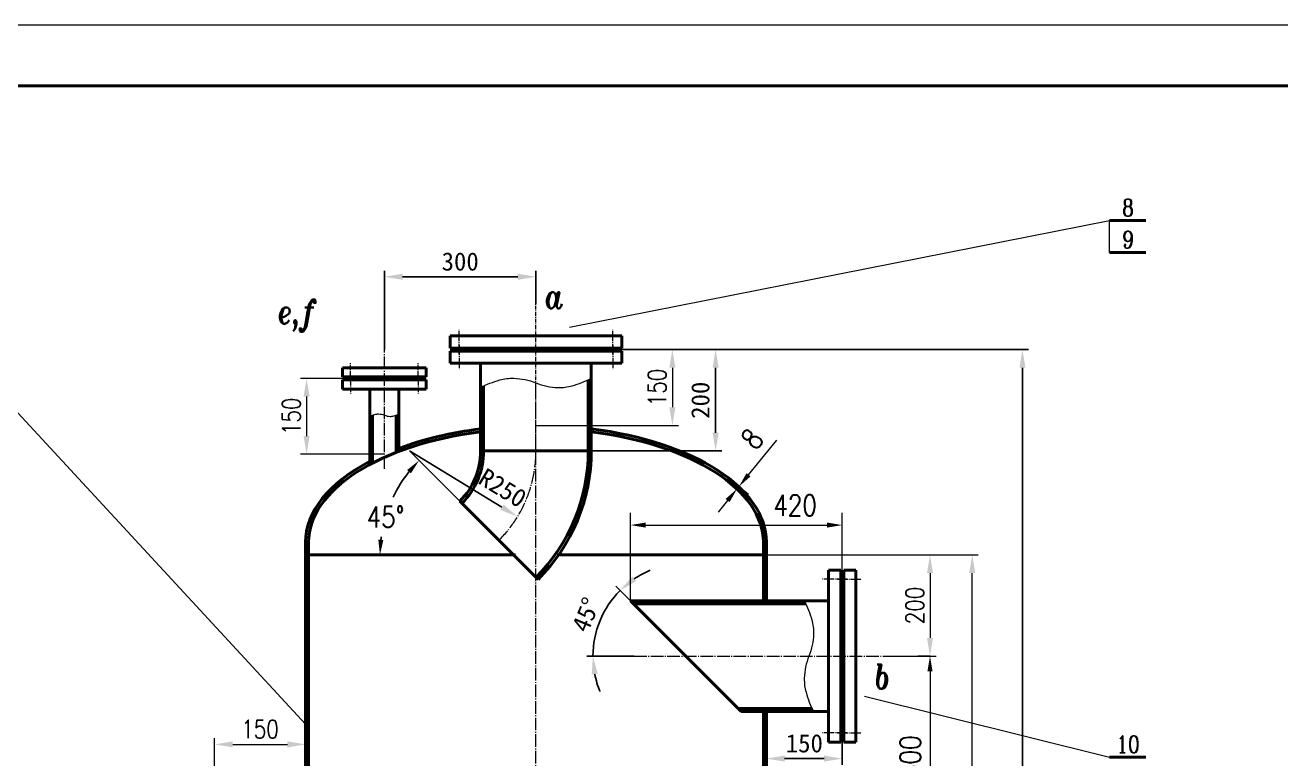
# Model space of a CAD drawing. Extents: x 588 to 10164, y -1551 to 4163.
# Drawn here: x 3787 to 6272, y 2713 to 4163 of the extents above; entities that cross this region are included whole.
import ezdxf
from ezdxf.enums import TextEntityAlignment as Align

# ---------------------------------------------------------------- set-up
doc = ezdxf.new("R2010")
doc.units = 0
doc.header["$LTSCALE"] = 10
doc.header["$PDMODE"] = 1
doc.linetypes.add('ZXX-L', pattern=[3.28, 2.5, -0.3, 0.18, -0.3])
doc.linetypes.add('ZXX-S', pattern=[1.27, 0.75, -0.2, 0.12, -0.2])
doc.layers.get('Defpoints').update_dxf_attribs({"linetype": 'CONTINUOUS'})
doc.layers.add('7标注层', color=4, linetype='CONTINUOUS')
for name, color, linetype, lineweight in [('A 粗实线', 1, 'CONTINUOUS', 40), ('B 细实线', 7, 'CONTINUOUS', 18), ('C 文 字', 2, 'CONTINUOUS', 20), ('D 短中心线', 3, 'ZXX-S', 18), ('E 长中心线', 3, 'ZXX-L', 18), ('J 标注尺寸', 2, 'CONTINUOUS', 18)]:
    doc.layers.add(name, color=color, linetype=linetype, lineweight=lineweight)
doc.styles.add('ITALICT', font='ITALICT.shx', dxfattribs={"width": 0.7})
doc.styles.add('ROMANC', font='romanc', dxfattribs={"width": 0.7, "height": 6})
doc.styles.get("Standard").update_dxf_attribs({"font": 'SIMFANG.TTF'})
doc.styles.add('TH_GBDIM', font='romans.shx', dxfattribs={"width": 0.8, "bigfont": 'gbcbig.shx'})
doc.dimstyles.new('MaRu', dxfattribs={"dimscale": 12, "dimtxt": 3.5, "dimasz": 2.5, "dimexe": 2, "dimexo": 0, "dimgap": 1.5, "dimtad": 1, "dimdec": 1, "dimzin": 0, "dimdsep": 46, "dimtxsty": 'TH_GBDIM', "dimcen": 2.5, "dimclrd": 130, "dimclre": 130, "dimclrt": 3, "dimadec": 0, "dimazin": 0, "dimtfac": 0.714286, "dimtdec": 1, "dimtmove": 0, "dimatfit": 3, "dimfxl": 0, "dimtolj": 1, "dimtzin": 0, "dimlwd": -1, "dimlwe": -1, "dimarcsym": 0})
doc.dimstyles.new('TH_GBDIM', dxfattribs={"dimscale": 12, "dimtxt": 3.5, "dimasz": 2.5, "dimexe": 2, "dimexo": 0, "dimgap": 1.5, "dimtad": 1, "dimdec": 1, "dimzin": 0, "dimdsep": 46, "dimtxsty": 'TH_GBDIM', "dimcen": 2.5, "dimclrd": 130, "dimclre": 130, "dimclrt": 3, "dimadec": 0, "dimazin": 0, "dimtfac": 0.714286, "dimtdec": 1, "dimtmove": 0, "dimatfit": 3, "dimfxl": 0, "dimtolj": 1, "dimtzin": 0, "dimlwd": -1, "dimlwe": -1, "dimarcsym": 0})
doc.dimstyles.new('通用标注4.0', dxfattribs={"dimscale": 12, "dimtxt": 3, "dimasz": 3, "dimexe": 1, "dimexo": 0, "dimgap": 1, "dimtad": 1, "dimdec": 0, "dimzin": 0, "dimdsep": 46, "dimtxsty": 'Standard', "dimcen": 0, "dimadec": 0, "dimazin": 0, "dimtfac": 0.375, "dimtdec": 0, "dimtmove": 2, "dimatfit": 3, "dimfxl": 0, "dimtzin": 0, "dimarcsym": 0})

# ---------------------------------------------------------------- blocks, each defined once
blk = doc.blocks.new('*D77')
at = {"layer": 'C 文 字', "color": 0, "lineweight": -2}
for p, q in [((4932.2, 3521.9), (5165.7, 3521.9)), ((5153.7, 3485.9), (5153.7, 3357.5)), ((4907.7, 3321.5), (5165.7, 3321.5))]:
    blk.add_line(p, q, dxfattribs=at)
at = {"layer": 'C 文 字', "color": 0}
for points in [[(5147.7, 3485.9), (5159.7, 3485.9), (5153.7, 3521.9)], [(5147.7, 3357.5), (5159.7, 3357.5), (5153.7, 3321.5)]]:
    blk.add_solid(points, dxfattribs=at)
at = {"layer": 'Defpoints', "color": 0}
for p in [(4932.2, 3521.9), (4907.7, 3321.5), (5153.7, 3321.5)]:
    blk.add_point(p, dxfattribs=at)
at = {"layer": 'C 文 字', "color": 0, "insert": (5123.7, 3421.7), "char_height": 36, "attachment_point": 5, "rotation": 90}
blk.add_mtext('200', dxfattribs=at)
blk = doc.blocks.new('*D78')
at = {"layer": 'C 文 字', "color": 0}
for p, q in [((4447.2, 3464.9), (4332.3, 3464.9)), ((4344.3, 3428.9), (4344.3, 3350.9)), ((4498.2, 3314.9), (4332.3, 3314.9))]:
    blk.add_line(p, q, dxfattribs=at)
for points in [[(4338.3, 3428.9), (4350.3, 3428.9), (4344.3, 3464.9)], [(4338.3, 3350.9), (4350.3, 3350.9), (4344.3, 3314.9)]]:
    blk.add_solid(points, dxfattribs=at)
at = {"layer": 'Defpoints', "color": 0}
for p in [(4447.2, 3464.9), (4344.3, 3314.9), (4498.2, 3314.9)]:
    blk.add_point(p, dxfattribs=at)
at = {"layer": 'C 文 字', "color": 0, "insert": (4314.3, 3389.9), "char_height": 36, "attachment_point": 5, "rotation": 90, "style": 'TH_GBDIM'}
blk.add_mtext('150', dxfattribs=at)
blk = doc.blocks.new('*D79')
at = {"layer": 'C 文 字', "color": 0, "lineweight": -2}
for p, q in [((4932.2, 3521.9), (5772.8, 3521.9)), ((5760.8, 3485.9), (5760.8, 1201.9)), ((5371, 1165.9), (5772.8, 1165.9))]:
    blk.add_line(p, q, dxfattribs=at)
at = {"layer": 'C 文 字', "color": 0}
for points in [[(5754.8, 3485.9), (5766.8, 3485.9), (5760.8, 3521.9)], [(5754.8, 1201.9), (5766.8, 1201.9), (5760.8, 1165.9)]]:
    blk.add_solid(points, dxfattribs=at)
at = {"layer": 'Defpoints', "color": 0}
for p in [(4932.2, 3521.9), (5371, 1165.9), (5760.8, 1165.9)]:
    blk.add_point(p, dxfattribs=at)
at = {"layer": 'C 文 字', "color": 0, "insert": (5730.7, 2343.9), "char_height": 36, "attachment_point": 5, "rotation": 90}
blk.add_mtext('2331 ', dxfattribs=at)
blk = doc.blocks.new('*D64')
at = {"layer": 'C 文 字', "color": 0}
for p, q in [((5248.2, 3115.9), (5673.5, 3115.9)), ((5661.5, 1626.9), (5661.5, 3079.9)), ((5248.2, 1590.9), (5673.5, 1590.9))]:
    blk.add_line(p, q, dxfattribs=at)
for points in [[(5655.5, 3079.9), (5667.5, 3079.9), (5661.5, 3115.9)], [(5655.5, 1626.9), (5667.5, 1626.9), (5661.5, 1590.9)]]:
    blk.add_solid(points, dxfattribs=at)
at = {"layer": 'Defpoints', "color": 0}
for p in [(5248.2, 3115.9), (5661.5, 3115.9), (5248.2, 1590.9)]:
    blk.add_point(p, dxfattribs=at)
at = {"layer": 'C 文 字', "color": 0, "insert": (5631.5, 2353.4), "char_height": 36, "attachment_point": 5, "rotation": 90, "style": 'TH_GBDIM'}
blk.add_mtext('1500', dxfattribs=at)
blk = doc.blocks.new('*D69')
at = {"layer": 'C 文 字', "color": 0}
for p, q in [((4162.2, 2610.9), (4162.2, 2753.3)), ((4198.2, 2741.3), (4306.2, 2741.3)), ((4342.2, 2709.2), (4342.2, 2753.3))]:
    blk.add_line(p, q, dxfattribs=at)
for points in [[(4198.2, 2747.3), (4198.2, 2735.3), (4162.2, 2741.3)], [(4306.2, 2747.3), (4306.2, 2735.3), (4342.2, 2741.3)]]:
    blk.add_solid(points, dxfattribs=at)
at = {"layer": 'Defpoints', "color": 0}
for p in [(4342.2, 2741.3), (4342.2, 2709.2), (4162.2, 2610.9)]:
    blk.add_point(p, dxfattribs=at)
at = {"layer": 'C 文 字', "color": 0, "insert": (4252.2, 2771.3), "char_height": 36, "attachment_point": 5, "style": 'TH_GBDIM'}
blk.add_mtext('150', dxfattribs=at)
blk = doc.blocks.new('*D71')
at = {"layer": 'C 文 字', "color": 0}
for p, q in [((5248.2, 3115.9), (5589.9, 3115.9)), ((5577.9, 3079.9), (5577.9, 2951.9)), ((5496, 2915.9), (5589.9, 2915.9))]:
    blk.add_line(p, q, dxfattribs=at)
for points in [[(5571.9, 3079.9), (5583.9, 3079.9), (5577.9, 3115.9)], [(5571.9, 2951.9), (5583.9, 2951.9), (5577.9, 2915.9)]]:
    blk.add_solid(points, dxfattribs=at)
at = {"layer": 'Defpoints', "color": 0}
for p in [(5248.2, 3115.9), (5496, 2915.9), (5577.9, 2915.9)]:
    blk.add_point(p, dxfattribs=at)
at = {"layer": 'C 文 字', "color": 0, "insert": (5547.9, 3015.9), "char_height": 36, "attachment_point": 5, "rotation": 90, "style": 'TH_GBDIM'}
blk.add_mtext('200', dxfattribs=at)
blk = doc.blocks.new('*D72')
at = {"layer": 'C 文 字', "color": 0, "lineweight": -2}
for p, q in [((4985.2, 3025.4), (4956.3, 3054.3)), ((4992.5, 2915.9), (4898.9, 2915.9))]:
    blk.add_line(p, q, dxfattribs=at)
for start, end in [(112.5131, 123.7565), (135, 180), (191.2435, 202.4869)]:
    blk.add_arc((5094.7, 2915.9), 183.7, start, end, dxfattribs=at)
at = {"layer": 'C 文 字', "color": 0}
for points in [[(4996.4, 3064), (4988.8, 3073.3), (4964.7, 3045.8)], [(4908.5, 2879.5), (4920.4, 2880.7), (4910.9, 2915.9)]]:
    blk.add_solid(points, dxfattribs=at)
at = {"layer": 'Defpoints', "color": 0}
for p in [(4935.5, 3007.8), (4985.2, 3025.4), (4992.5, 2915.9), (5496, 2915.9), (5204.2, 2806.4)]:
    blk.add_point(p, dxfattribs=at)
at = {"layer": 'C 文 字', "color": 0, "insert": (4897.2, 2997.7), "char_height": 36, "attachment_point": 5, "rotation": 67.5}
blk.add_mtext('45°', dxfattribs=at)
blk = doc.blocks.new('*D73')
at = {"layer": 'C 文 字', "color": 0, "lineweight": -2}
for p, q in [((5404.2, 2781.9), (5404.2, 2701.2)), ((5254.2, 2677.4), (5254.2, 2725.2)), ((5368.2, 2713.2), (5290.2, 2713.2))]:
    blk.add_line(p, q, dxfattribs=at)
at = {"layer": 'C 文 字', "color": 0}
for points in [[(5290.2, 2719.2), (5290.2, 2707.2), (5254.2, 2713.2)], [(5368.2, 2719.2), (5368.2, 2707.2), (5404.2, 2713.2)]]:
    blk.add_solid(points, dxfattribs=at)
at = {"layer": 'Defpoints', "color": 0}
for p in [(5404.2, 2781.9), (5254.2, 2713.2), (5254.2, 2677.4)]:
    blk.add_point(p, dxfattribs=at)
at = {"layer": 'C 文 字', "color": 0, "insert": (5329.2, 2743.2), "char_height": 36, "attachment_point": 5}
blk.add_mtext('150', dxfattribs=at)
blk = doc.blocks.new('*D74')
at = {"layer": 'C 文 字', "color": 0, "lineweight": -2}
blk.add_line((4548.2, 3321.5), (4730.9, 3210.1), dxfattribs=at)
at = {"layer": 'C 文 字', "color": 0}
blk.add_solid([(4734.1, 3215.3), (4727.8, 3205), (4761.7, 3191.4)], dxfattribs=at)
at = {"layer": 'Defpoints', "color": 0}
for p in [(4548.2, 3321.5), (4761.7, 3191.4)]:
    blk.add_point(p, dxfattribs=at)
at = {"layer": 'C 文 字', "color": 0, "insert": (4732.2, 3248.3), "char_height": 36, "attachment_point": 5, "rotation": 328.6566}
blk.add_mtext('R250', dxfattribs=at)
blk = doc.blocks.new('*D75')
at = {"layer": 'C 文 字', "color": 0, "lineweight": -2}
for p, q in [((4498.2, 3521.9), (4498.2, 3677.8)), ((4798.2, 3612.3), (4798.2, 3677.8)), ((4534.2, 3665.8), (4762.2, 3665.8))]:
    blk.add_line(p, q, dxfattribs=at)
at = {"layer": 'C 文 字', "color": 0}
for points in [[(4534.2, 3671.8), (4534.2, 3659.8), (4498.2, 3665.8)], [(4762.2, 3671.8), (4762.2, 3659.8), (4798.2, 3665.8)]]:
    blk.add_solid(points, dxfattribs=at)
at = {"layer": 'Defpoints', "color": 0}
for p in [(4798.2, 3665.8), (4798.2, 3612.3), (4498.2, 3521.9)]:
    blk.add_point(p, dxfattribs=at)
at = {"layer": 'C 文 字', "color": 0, "insert": (4648.2, 3695.8), "char_height": 36, "attachment_point": 5}
blk.add_mtext('300', dxfattribs=at)
blk = doc.blocks.new('*D76')
at = {"layer": 'C 文 字', "color": 0}
for p, q in [((4932.2, 3521.9), (5080.1, 3521.9)), ((5068.1, 3485.9), (5068.1, 3407.9)), ((4798.2, 3371.9), (5080.1, 3371.9))]:
    blk.add_line(p, q, dxfattribs=at)
for points in [[(5062.1, 3485.9), (5074.1, 3485.9), (5068.1, 3521.9)], [(5062.1, 3407.9), (5074.1, 3407.9), (5068.1, 3371.9)]]:
    blk.add_solid(points, dxfattribs=at)
at = {"layer": 'Defpoints', "color": 0}
for p in [(4932.2, 3521.9), (4798.2, 3371.9), (5068.1, 3371.9)]:
    blk.add_point(p, dxfattribs=at)
at = {"layer": 'C 文 字', "color": 0, "insert": (5038.1, 3446.9), "char_height": 36, "attachment_point": 5, "rotation": 90, "style": 'TH_GBDIM'}
blk.add_mtext('150', dxfattribs=at)
blk = doc.blocks.new('*D82')
at = {"layer": 'C 文 字', "color": 130}
for p, q in [((5218.8, 3274.4), (5274.6, 3343)), ((5181.6, 3258.7), (5214.9, 3231.6)), ((5185.2, 3263.1), (5218.5, 3236)), ((5196.3, 3246.7), (5199.9, 3251.1)), ((5177.4, 3223.4), (5158.5, 3200.2))]:
    blk.add_line(p, q, dxfattribs=at)
for points in [[(5214.9, 3277.5), (5222.7, 3271.2), (5199.9, 3251.1)], [(5173.5, 3226.6), (5181.3, 3220.3), (5196.3, 3246.7)]]:
    blk.add_solid(points, dxfattribs=at)
at = {"layer": 'Defpoints', "color": 0}
for p in [(5181.6, 3258.7), (5185.2, 3263.1), (5199.9, 3251.1)]:
    blk.add_point(p, dxfattribs=at)
at = {"layer": 'C 文 字', "color": 3, "insert": (5225.9, 3344.9), "char_height": 42, "attachment_point": 5, "rotation": 50.8894, "style": 'TH_GBDIM'}
blk.add_mtext('\\A1;8', dxfattribs=at)
blk = doc.blocks.new('*D83')
at = {"layer": '7标注层', "color": 130}
blk.add_line((4647.5, 3222.1), (4549.9, 3319.7), dxfattribs=at)
for start, end in [(141.5096, 154.4357), (172.167, 173.4904)]:
    blk.add_arc((4753.7, 3115.9), 264.2, start, end, dxfattribs=at)
for points in [[(4543.2, 3283.7), (4550.7, 3277), (4566.9, 3302.7)], [(4496.2, 3145.6), (4486.2, 3146.1), (4489.5, 3115.9)]]:
    blk.add_solid(points, dxfattribs=at)
at = {"layer": 'Defpoints', "color": 0}
for p in [(4524.9, 3248), (4647.5, 3222.1), (4342.2, 3115.9), (4757.7, 3115.9), (4802.4, 3067.2)]:
    blk.add_point(p, dxfattribs=at)
at = {"layer": '7标注层', "color": 3, "insert": (4500.4, 3190.9), "char_height": 42, "attachment_point": 5, "style": 'TH_GBDIM'}
blk.add_mtext('\\A1;45%%d{}{}', dxfattribs=at)
blk = doc.blocks.new('*D84')
at = {"layer": 'C 文 字', "color": 130}
for p, q in [((5577.9, 2915.9), (5553.9, 2915.9)), ((5577.9, 2885.9), (5577.9, 2545.9)), ((5460, 2515.9), (5601.9, 2515.9))]:
    blk.add_line(p, q, dxfattribs=at)
for points in [[(5572.9, 2885.9), (5582.9, 2885.9), (5577.9, 2915.9)], [(5572.9, 2545.9), (5582.9, 2545.9), (5577.9, 2515.9)]]:
    blk.add_solid(points, dxfattribs=at)
at = {"layer": 'Defpoints', "color": 0}
for p in [(5577.9, 2915.9), (5460, 2515.9), (5577.9, 2515.9)]:
    blk.add_point(p, dxfattribs=at)
at = {"layer": 'C 文 字', "color": 3, "insert": (5538.9, 2715.9), "char_height": 42, "attachment_point": 5, "rotation": 90, "style": 'TH_GBDIM'}
blk.add_mtext('\\A1;400', dxfattribs=at)
blk = doc.blocks.new('*D97')
at = {"layer": 'Defpoints', "color": 0}
for p in [(5404.2, 3174.9), (5404.2, 3049.9), (4985.2, 3025.4)]:
    blk.add_point(p, dxfattribs=at)
at = {"layer": 'J 标注尺寸', "color": 130}
for p, q in [((4985.2, 3025.4), (4985.2, 3198.9)), ((5404.2, 3049.9), (5404.2, 3198.9)), ((5015.2, 3174.9), (5374.2, 3174.9))]:
    blk.add_line(p, q, dxfattribs=at)
for points in [[(5015.2, 3179.9), (5015.2, 3169.9), (4985.2, 3174.9)], [(5374.2, 3179.9), (5374.2, 3169.9), (5404.2, 3174.9)]]:
    blk.add_solid(points, dxfattribs=at)
at = {"layer": 'J 标注尺寸', "color": 3, "insert": (5310.9, 3213.9), "char_height": 42, "attachment_point": 5, "style": 'TH_GBDIM'}
blk.add_mtext('\\A1;420', dxfattribs=at)

msp = doc.modelspace()

# ---------------------------------------------------------------- linework, layer by layer
at = {"layer": 'A 粗实线'}
for p, q in [((5932.74, 3777.07), (6004.95, 3777.07)), ((5932.74, 3713.87), (6004.95, 3713.87)), ((4628.16, 3548.9), (4968.16, 3548.9)), ((4628.16, 3548.9), (4628.16, 3524.9)), ((4968.16, 3524.9), (4968.16, 3548.9)), ((4628.16, 3524.9), (4968.16, 3524.9)), ((4628.16, 3518.9), (4968.16, 3518.9)), ((4628.16, 3494.9), (4628.16, 3518.9)), ((4664.16, 3524.9), (4664.16, 3521.9)), ((4664.16, 3521.9), (4932.16, 3521.9)), ((4664.16, 3521.9), (4932.16, 3521.9)), ((4664.16, 3518.9), (4664.16, 3521.9)), ((4932.16, 3521.9), (4932.16, 3524.9)), ((4932.16, 3521.9), (4932.16, 3518.9)), ((4968.16, 3518.9), (4968.16, 3494.9)), ((4415.66, 3485.87), (4580.66, 3485.87)), ((4415.66, 3485.87), (4415.66, 3467.87)), ((4580.66, 3467.87), (4580.66, 3485.87)), ((4628.16, 3494.9), (4968.16, 3494.9)), ((4688.66, 3494.9), (4688.66, 3321.45)), ((4907.66, 3494.9), (4907.66, 3321.45)), ((4415.66, 3467.87), (4580.66, 3467.87)), ((4415.66, 3461.87), (4580.66, 3461.87)), ((4415.66, 3443.87), (4415.66, 3461.87)), ((4447.16, 3467.87), (4447.16, 3464.87)), ((4447.16, 3464.87), (4549.16, 3464.87)), ((4447.16, 3464.87), (4549.16, 3464.87)), ((4447.16, 3461.87), (4447.16, 3464.87)), ((4549.16, 3464.87), (4549.16, 3467.87)), ((4549.16, 3464.87), (4549.16, 3461.87)), ((4580.66, 3461.87), (4580.66, 3443.87)), ((4901.66, 3462.18), (4901.66, 3321.45)), ((4415.66, 3443.87), (4580.66, 3443.87)), ((4469.66, 3443.87), (4469.66, 3294.67)), ((4526.66, 3443.87), (4526.66, 3320.33)), ((4694.66, 3449.87), (4694.66, 3321.45)), ((4474.66, 3392.12), (4474.66, 3297.3)), ((4521.66, 3392.36), (4521.66, 3318.41)), ((4688.66, 3321.45), (4907.66, 3321.45)), ((4647.51, 3222.1), (4802.37, 3067.25)), ((4342.16, 2530.9), (4342.16, 3140.9)), ((4348.16, 2530.9), (4348.16, 3140.9)), ((5248.16, 3025.4), (5248.16, 3140.9)), ((5254.16, 3025.4), (5254.16, 3140.9)), ((5254.16, 3140.9), (5254.16, 3140.9)), ((5254.16, 3140.9), (5254.16, 3140.9)), ((4342.16, 3115.9), (4757.72, 3115.9)), ((4840.27, 3115.9), (5254.16, 3115.9)), ((5377.16, 3085.9), (5377.16, 2745.9)), ((5377.16, 3085.9), (5401.16, 3085.9)), ((5401.16, 3085.9), (5401.16, 2745.9)), ((5407.16, 3085.9), (5407.16, 2745.9)), ((5431.16, 3085.9), (5407.16, 3085.9)), ((5431.16, 3085.9), (5431.16, 2745.9)), ((5401.16, 3049.9), (5404.16, 3049.9)), ((5404.16, 3049.9), (5404.16, 2781.9)), ((5404.16, 3049.9), (5404.16, 2781.9)), ((5407.16, 3049.9), (5404.16, 3049.9)), ((4985.16, 3025.4), (5204.16, 2806.4)), ((5377.16, 3025.4), (4985.16, 3025.4)), ((5332.13, 3019.4), (4991.16, 3019.4)), ((5344.45, 2812.4), (5198.16, 2812.4)), ((5377.16, 2806.4), (5204.16, 2806.4)), ((5248.16, 2569.9), (5248.16, 2806.4)), ((5254.16, 2569.9), (5254.16, 2806.4)), ((5404.16, 2781.9), (5401.16, 2781.9)), ((5404.16, 2781.9), (5407.16, 2781.9)), ((5401.16, 2745.9), (5377.16, 2745.9)), ((5407.16, 2745.9), (5431.16, 2745.9)), ((5932.74, 2716.09), (6004.95, 2716.09))]:
    msp.add_line(p, q, dxfattribs=at)
at = {"layer": 'A 粗实线', "color": 5}
msp.add_lwpolyline([(3335.77, -756.7), (10043.77, -756.7), (10043.77, 4043.3), (3335.77, 4043.3)], close=True, dxfattribs=at)
at = {"layer": 'A 粗实线'}
for radius in [140.5, 146.5, 353.5, 359.5]:
    msp.add_arc((4548.16, 3321.45), radius, 315, 0, dxfattribs=at)
at = {"layer": 'A 粗实线', "extrusion": (0, 0, -1)}
for major_axis, ratio, start_param, end_param in [((450, 0), 0.5, 3.1415927, 4.466588), ((456, 0), 0.5065789, 4.0746321, 4.4698876), ((456, 0), 0.5065789, 4.9548904, 6.2831853), ((450, 0), 0.5, 4.95819, 6.2831853), ((456, 0), 0.5065789, 3.1415927, 3.9080177)]:
    msp.add_ellipse((4798.16, 3140.9), major_axis=major_axis, ratio=ratio, start_param=start_param, end_param=end_param, dxfattribs=at)
at = {"layer": 'A 粗实线'}
for points in [[(4348.16, 3115.9), (4342.16, 3120.1), (4342.16, 3111.7)], [(5248.16, 3115.9), (5254.16, 3120.1), (5254.16, 3111.7)]]:
    msp.add_solid(points, dxfattribs=at)
at = {"layer": 'B 细实线'}
msp.add_line((5932.74, 3713.87), (5932.74, 3777.07), dxfattribs=at)
msp.add_lwpolyline([(3035.77, -876.7), (10163.77, -876.7), (10163.77, 4163.3), (3035.77, 4163.3)], close=True, dxfattribs=at)
for points in [[(4688.66, 3446.9, -0.051394), (4726.53, 3461.74, -0.0747555), (4754.36, 3465.15, -0.0891729), (4798.16, 3456.02, 0.0891729), (4841.96, 3446.9, 0.0747555), (4869.8, 3450.3, 0.051394), (4907.66, 3465.15)], [(4469.66, 3389.87, -0.051394), (4479.52, 3393.73, -0.0747555), (4486.76, 3394.62, -0.0891729), (4498.16, 3392.24, 0.0891729), (4509.56, 3389.87, 0.0747555), (4516.81, 3390.75, 0.051394), (4526.66, 3394.62)], [(5329.16, 3025.4, -0.051394), (5344.01, 2987.53, -0.0747555), (5347.41, 2959.7, -0.0891729), (5338.29, 2915.9, 0.0891729), (5329.16, 2872.1, 0.0747555), (5332.57, 2844.26, 0.051394), (5347.41, 2806.4)]]:
    msp.add_lwpolyline(points, format="xyb", dxfattribs=at)
at = {"layer": 'C 文 字'}
for p, q in [((4864.3, 3565.9), (5932.74, 3777.07)), ((4342.16, 2781.03), (3555.18, 3631.94)), ((5448.16, 2836.81), (5932.74, 2716.09))]:
    msp.add_line(p, q, dxfattribs=at)
at = {"layer": 'D 短中心线'}
for p, q in [((4798.16, 3321.45), (4798.16, 3612.3)), ((4646.16, 3512.9), (4646.16, 3560.9)), ((4950.16, 3512.9), (4950.16, 3560.9)), ((4646.16, 3530.9), (4646.16, 3482.9)), ((4950.16, 3530.9), (4950.16, 3482.9)), ((4431.41, 3458.87), (4431.41, 3494.87)), ((4564.91, 3458.87), (4564.91, 3494.87)), ((4431.41, 3470.87), (4431.41, 3434.87)), ((4564.91, 3470.87), (4564.91, 3434.87)), ((5413.16, 3067.9), (5365.16, 3067.9)), ((5395.16, 3067.9), (5443.16, 3067.9)), ((5413.16, 2763.9), (5365.16, 2763.9)), ((5395.16, 2763.9), (5443.16, 2763.9))]:
    msp.add_line(p, q, dxfattribs=at)
at = {"layer": 'E 长中心线'}
for p, q in [((4498.16, 3286.19), (4498.16, 3521.93)), ((4798.16, 3325.45), (4798.16, 3455.9)), ((4798.16, 2408.32), (4798.16, 3325.45)), ((4992.49, 2915.9), (5496.04, 2915.9))]:
    msp.add_line(p, q, dxfattribs=at)
msp.add_arc((4548.16, 3321.45), 250, 315, 0, dxfattribs=at)

# ---------------------------------------------------------------- texts
at = {"layer": 'C 文 字', "style": 'ROMANC', "width": 0.8}
for s, height, p in [('8', 33.87, (5969.63, 3802.49)), ('9', 33.87, (5969.63, 3739.29)), ('10', 33.872, (5969.63, 2741.51))]:
    msp.add_text(s, height=height, dxfattribs=at).set_placement(p, align=Align.MIDDLE)
at = {"layer": 'C 文 字', "style": 'ITALICT', "width": 0.8}
for s, p in [('a', (4814.82, 3603.33)), ('e,f', (4286.48, 3572.95)), ('b', (5467.04, 2850.98))]:
    msp.add_text(s, height=48, dxfattribs=at).set_placement(p)

# ---------------------------------------------------------------- dimensions: what is measured, and where the dimension line sits
at = {"layer": '7标注层'}
dim = msp.add_angular_dim_2l(base=(4524.92, 3248), line1=((4647.51, 3222.1), (4802.37, 3067.25)), line2=((4342.16, 3115.9), (4757.72, 3115.9)), text='45%%d{}{}', dimstyle='TH_GBDIM', override={"dimtad": 0, "dimtih": 1, "dimtoh": 1, "dimclrt": 3}, dxfattribs=at)
dim.commit()
dim.dimension.update_dxf_attribs({"geometry": '*D83', "text_midpoint": (4500.4, 3190.9), "dimtype": 162})
at = {"layer": 'C 文 字'}
for base, p1, p2, picture, middle in [((4798.16, 3665.83), (4498.16, 3521.93), (4798.16, 3612.3), '*D75', (4648.16, 3695.83)), ((5254.16, 2713.22), (5404.16, 2781.9), (5254.16, 2677.39), '*D73', (5329.16, 2743.22))]:
    dim = msp.add_linear_dim(base=base, p1=p1, p2=p2, dimstyle='通用标注4.0', dxfattribs=at)
    dim.commit()
    dim.dimension.update_dxf_attribs({"geometry": picture, "text_midpoint": middle})
for base, p1, p2, picture, middle in [((5068.13, 3371.9), (4932.16, 3521.9), (4798.16, 3371.9), '*D76', (5038.13, 3446.9)), ((4344.26, 3314.87), (4447.16, 3464.87), (4498.16, 3314.87), '*D78', (4314.26, 3389.87)), ((5577.88, 2915.9), (5248.16, 3115.9), (5496.04, 2915.9), '*D71', (5547.88, 3015.9))]:
    dim = msp.add_linear_dim(base=base, p1=p1, p2=p2, angle=90, dimstyle='通用标注4.0', override={"dimtxsty": 'TH_GBDIM', "dimlwd": 65535, "dimlwe": 65535}, dxfattribs=at)
    dim.commit()
    dim.dimension.update_dxf_attribs({"geometry": picture, "text_midpoint": middle})
dim = msp.add_linear_dim(base=(5153.71, 3321.45), p1=(4932.16, 3521.9), p2=(4907.66, 3321.45), angle=90, dimstyle='通用标注4.0', dxfattribs=at)
dim.commit()
dim.dimension.update_dxf_attribs({"geometry": '*D77', "text_midpoint": (5123.71, 3421.68)})
for base, p1, p2, text, dimstyle, picture, middle in [((5760.77, 1165.9), (4932.16, 3521.9), (5371.04, 1165.9), '2331 ', '通用标注4.0', '*D79', (5730.67, 2343.9)), ((5577.88, 2515.9), (5577.88, 2915.9), (5459.96, 2515.9), '400', 'TH_GBDIM', '*D84', (5538.88, 2715.9))]:
    dim = msp.add_linear_dim(base=base, p1=p1, p2=p2, angle=90, text=text, dimstyle=dimstyle, dxfattribs=at)
    dim.commit()
    dim.dimension.update_dxf_attribs({"geometry": picture, "text_midpoint": middle})
dim = msp.add_aligned_dim(p1=(5181.6, 3258.66), p2=(5185.18, 3263.06), distance=-18.94, text='8', dimstyle='TH_GBDIM', dxfattribs=at)
dim.commit()
dim.dimension.update_dxf_attribs({"geometry": '*D82', "text_midpoint": (5225.89, 3344.93)})
dim = msp.add_radius_dim(center=(4548.16, 3321.45), mpoint=(4761.68, 3191.41), dimstyle='通用标注4.0', dxfattribs=at)
dim.commit()
dim.dimension.update_dxf_attribs({"geometry": '*D74', "text_midpoint": (4732.19, 3248.31), "dimtype": 164})
dim = msp.add_linear_dim(base=(5661.51, 3115.9), p1=(5248.16, 1590.9), p2=(5248.16, 3115.9), angle=90, text='1500', dimstyle='通用标注4.0', override={"dimtxsty": 'TH_GBDIM', "dimlwd": 65535, "dimlwe": 65535}, dxfattribs=at)
dim.commit()
dim.dimension.update_dxf_attribs({"geometry": '*D64', "text_midpoint": (5631.51, 2353.4)})
dim = msp.add_angular_dim_2l(base=(4935.53, 3007.77), line1=((4992.49, 2915.9), (5496.04, 2915.9)), line2=((4985.16, 3025.4), (5204.16, 2806.4)), dimstyle='通用标注4.0', dxfattribs=at)
dim.commit()
dim.dimension.update_dxf_attribs({"geometry": '*D72', "text_midpoint": (4897.19, 2997.7)})
dim = msp.add_linear_dim(base=(4342.16, 2741.28), p1=(4162.16, 2610.9), p2=(4342.16, 2709.24), text='150', dimstyle='通用标注4.0', override={"dimtxsty": 'TH_GBDIM', "dimlwd": 65535, "dimlwe": 65535}, dxfattribs=at)
dim.commit()
dim.dimension.update_dxf_attribs({"geometry": '*D69', "text_midpoint": (4252.16, 2771.28)})
at = {"layer": 'J 标注尺寸'}
dim = msp.add_linear_dim(base=(5404.16, 3174.94), p1=(4985.16, 3025.4), p2=(5404.16, 3049.9), text='420', dimstyle='MaRu', dxfattribs=at)
dim.commit()
dim.dimension.update_dxf_attribs({"geometry": '*D97', "text_midpoint": (5310.92, 3174.94), "dimtype": 160})

doc.saveas('drawing.dxf')
